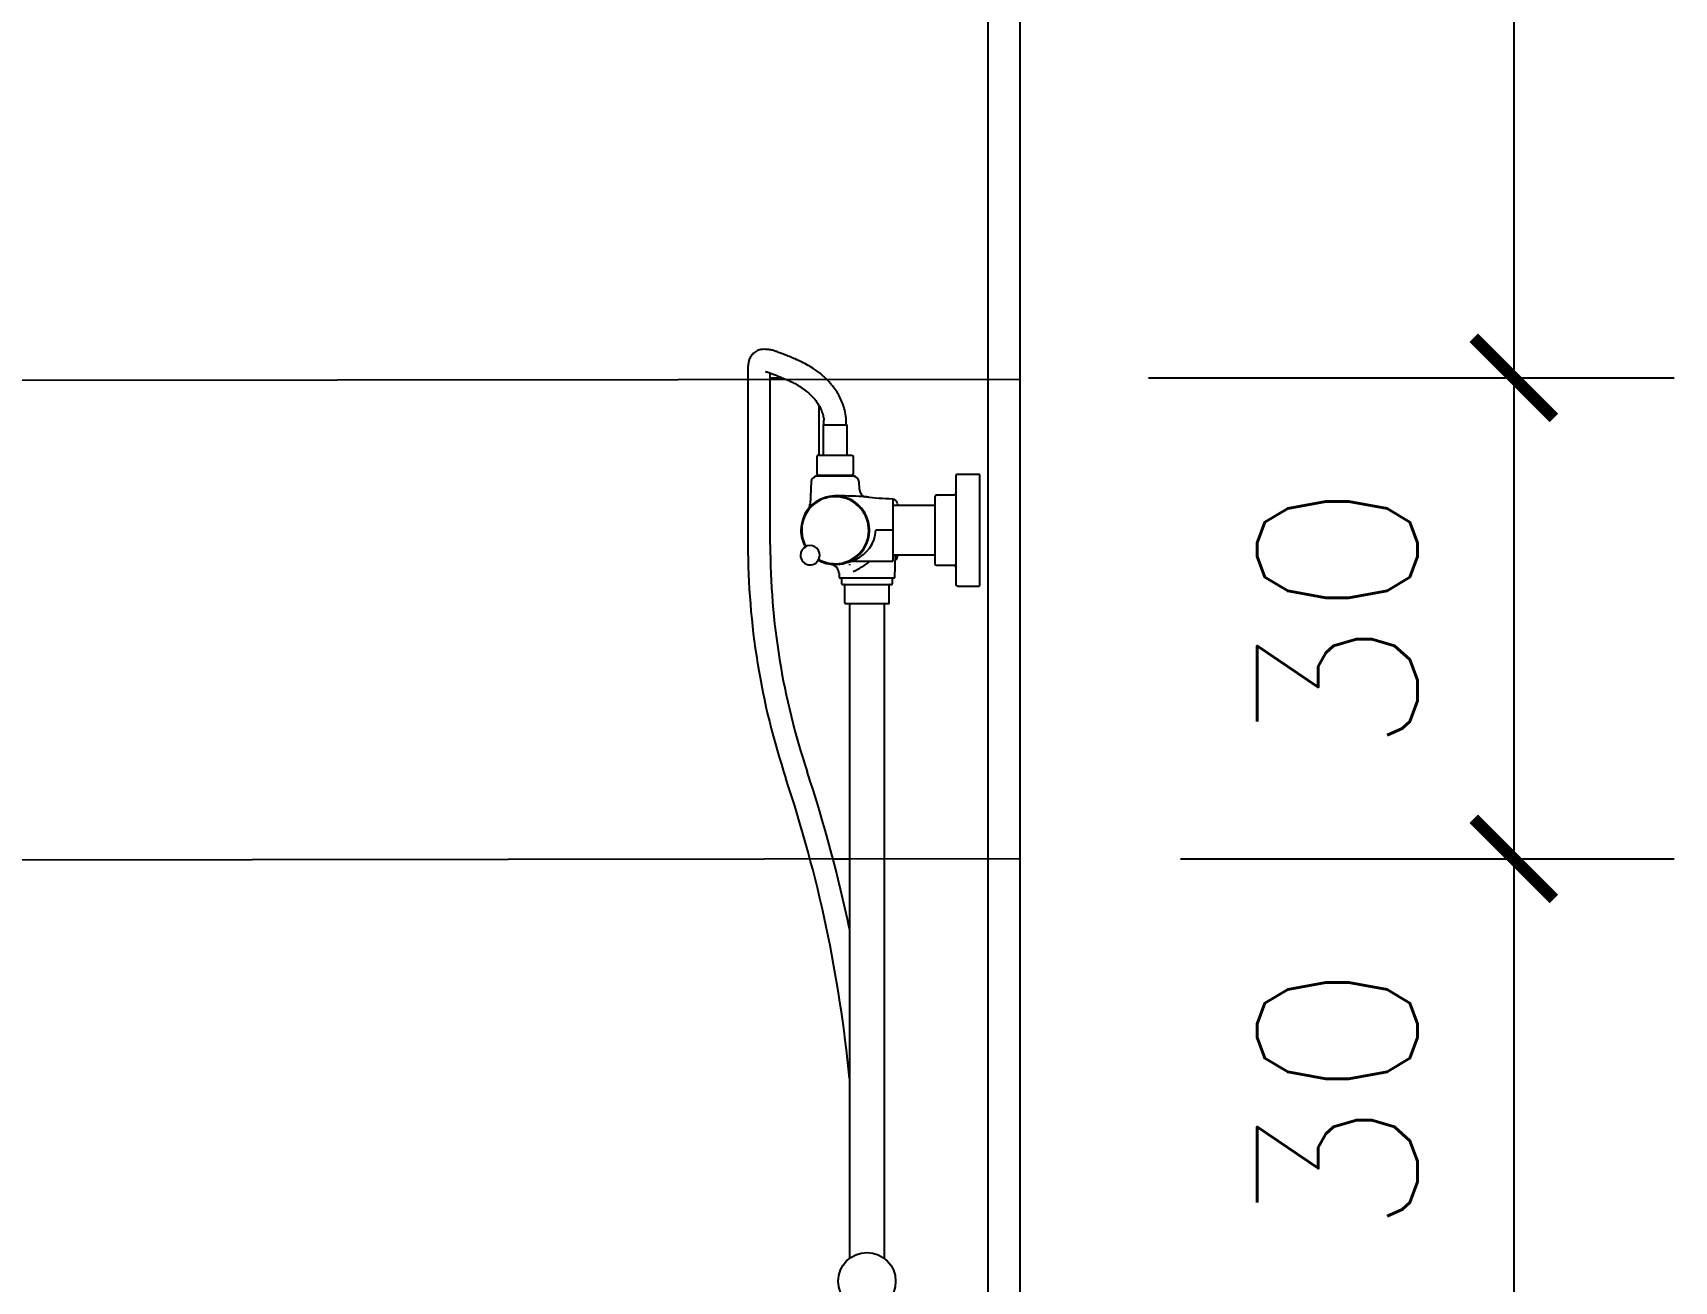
# Model space of a CAD drawing. Header units: centimetres. Extents: x -1797 to 2001, y -8788 to 1856.
# Drawn here: x -784.7 to -682.4, y 534.1 to 611.9 of the extents above; entities that cross this region are included whole.
import ezdxf

# ---------------------------------------------------------------- set-up
doc = ezdxf.new("R2010")
doc.units = ezdxf.units.CM
doc.header["$LTSCALE"] = 100
doc.header["$MEASUREMENT"] = 0
doc.header["$PDMODE"] = 35
for name, color, linetype in [('DIM', 1, 'Continuous'), ('ID_Flooring_02', 127, 'Continuous'), ('ID_Furniture-Fixed_02', 145, 'Continuous'), ('WALL-01', 7, 'Continuous'), ('WALL-04', 1, 'Continuous')]:
    doc.layers.add(name, color=color, linetype=linetype)
doc.styles.add('ROMANS', font='romans')
doc.dimstyles.new('AS-17-100', dxfattribs={"dimtxt": 10, "dimasz": 5, "dimexe": 10, "dimexo": 10, "dimgap": 6, "dimtad": 1, "dimtoh": 1, "dimdec": 0, "dimdsep": 46, "dimtxsty": 'ROMANS', "dimblk1": 'ARCHTICK', "dimblk2": 'ARCHTICK', "dimsah": 1, "dimcen": 25, "dimdle": 10, "dimclrd": 1, "dimclre": 1, "dimclrt": 2, "dimadec": 0, "dimazin": 0, "dimtfac": 1, "dimtdec": 0, "dimtofl": 0, "dimtmove": 2, "dimatfit": 3, "dimldrblk": 'ARCHTICK', "dimfxl": 1, "dimtolj": 1, "dimtzin": 0, "dimarcsym": 0})

# ---------------------------------------------------------------- blocks, each defined once
blk = doc.blocks.new('_ARCHTICK')
at = {"color": 0, "linetype": 'ByBlock', "const_width": 0.15}
blk.add_lwpolyline([(-0.5, -0.5), (0.5, 0.5)], dxfattribs=at)
blk = doc.blocks.new('*D496')
at = {"layer": 'Defpoints', "color": 0, "transparency": 16777216}
for p in [(-725.15, 680.43), (-725.15, 590.43), (-692.37, 590.43)]:
    blk.add_point(p, dxfattribs=at)
at = {"layer": 'DIM', "color": 1, "lineweight": -2, "transparency": 16777216}
for p, q in [((-692.37, 690.43), (-692.37, 580.43)), ((-715.15, 680.43), (-682.37, 680.43)), ((-715.15, 590.43), (-682.37, 590.43))]:
    blk.add_line(p, q, dxfattribs=at)
at = {"layer": 'DIM', "color": 1, "lineweight": -2, "transparency": 16777216, "xscale": 5, "yscale": 5, "zscale": 5}
for p, rotation in [((-692.37, 680.43), 90), ((-692.37, 590.43), 270)]:
    blk.add_blockref('_ARCHTICK', p, dxfattribs=dict(at, rotation=rotation))
at = {"layer": 'DIM', "color": 2, "transparency": 16777216, "insert": (-703.37, 635.43), "char_height": 10, "attachment_point": 5, "rotation": 90, "style": 'ROMANS'}
blk.add_mtext('\\A1;90', dxfattribs=at)
blk = doc.blocks.new('*D497')
at = {"layer": 'Defpoints', "color": 0, "transparency": 16777216}
for p in [(-725.15, 590.43), (-723.15, 560.43), (-692.37, 560.43)]:
    blk.add_point(p, dxfattribs=at)
at = {"layer": 'DIM', "color": 1, "lineweight": -2, "transparency": 16777216}
for p, q in [((-692.37, 600.43), (-692.37, 550.43)), ((-715.15, 590.43), (-682.37, 590.43)), ((-713.15, 560.43), (-682.37, 560.43))]:
    blk.add_line(p, q, dxfattribs=at)
at = {"layer": 'DIM', "color": 1, "lineweight": -2, "transparency": 16777216, "xscale": 5, "yscale": 5, "zscale": 5}
for p, rotation in [((-692.37, 590.43), 90), ((-692.37, 560.43), 270)]:
    blk.add_blockref('_ARCHTICK', p, dxfattribs=dict(at, rotation=rotation))
at = {"layer": 'DIM', "color": 2, "transparency": 16777216, "insert": (-703.37, 575.43), "char_height": 10, "attachment_point": 5, "rotation": 90, "style": 'ROMANS'}
blk.add_mtext('\\A1;30', dxfattribs=at)
blk = doc.blocks.new('*D498')
at = {"layer": 'Defpoints', "color": 0, "transparency": 16777216}
for p in [(-723.15, 560.43), (-725.15, 530.43), (-692.37, 530.43)]:
    blk.add_point(p, dxfattribs=at)
at = {"layer": 'DIM', "color": 1, "lineweight": -2, "transparency": 16777216}
for p, q in [((-692.37, 570.43), (-692.37, 520.43)), ((-713.15, 560.43), (-682.37, 560.43)), ((-715.15, 530.43), (-682.37, 530.43))]:
    blk.add_line(p, q, dxfattribs=at)
at = {"layer": 'DIM', "color": 1, "lineweight": -2, "transparency": 16777216, "xscale": 5, "yscale": 5, "zscale": 5}
for p, rotation in [((-692.37, 560.43), 90), ((-692.37, 530.43), 270)]:
    blk.add_blockref('_ARCHTICK', p, dxfattribs=dict(at, rotation=rotation))
at = {"layer": 'DIM', "color": 2, "transparency": 16777216, "insert": (-703.37, 545.43), "char_height": 10, "attachment_point": 5, "rotation": 90, "style": 'ROMANS'}
blk.add_mtext('\\A1;30', dxfattribs=at)
blk = doc.blocks.new('*D499')
at = {"layer": 'Defpoints', "color": 0, "transparency": 16777216}
for p in [(-725.15, 530.43), (-725.15, 500.43), (-692.37, 500.43)]:
    blk.add_point(p, dxfattribs=at)
at = {"layer": 'DIM', "color": 1, "lineweight": -2, "transparency": 16777216}
for p, q in [((-692.37, 540.43), (-692.37, 490.43)), ((-715.15, 530.43), (-682.37, 530.43)), ((-715.15, 500.43), (-682.37, 500.43))]:
    blk.add_line(p, q, dxfattribs=at)
at = {"layer": 'DIM', "color": 1, "lineweight": -2, "transparency": 16777216, "xscale": 5, "yscale": 5, "zscale": 5}
for p, rotation in [((-692.37, 530.43), 90), ((-692.37, 500.43), 270)]:
    blk.add_blockref('_ARCHTICK', p, dxfattribs=dict(at, rotation=rotation))
at = {"layer": 'DIM', "color": 2, "transparency": 16777216, "insert": (-703.37, 515.43), "char_height": 10, "attachment_point": 5, "rotation": 90, "style": 'ROMANS'}
blk.add_mtext('\\A1;30', dxfattribs=at)
blk = doc.blocks.new('SHOWE')
at = {"layer": 'ID_Furniture-Fixed_02'}
for p, q in [((3642.85, -5501.49), (3642.85, -5542.33)), ((3645.02, -5542.33), (3645.02, -5501.49)), ((3646.04, -5526.4), (3645.02, -5526.4)), ((3642.55, -5542.38), (3642.55, -5543.47)), ((3645.28, -5542.33), (3642.6, -5542.33)), ((3645.33, -5543.47), (3645.33, -5542.38)), ((3636.91, -5543.47), (3636.91, -5550.33)), ((3638.3, -5543.42), (3636.96, -5543.42)), ((3638.4, -5550.28), (3638.4, -5543.52)), ((3642.2, -5543.92), (3642.15, -5545.36)), ((3645.67, -5543.92), (3642.2, -5543.92)), ((3642.35, -5543.57), (3642.35, -5543.92)), ((3645.48, -5543.52), (3642.4, -5543.52)), ((3645.53, -5543.92), (3645.53, -5543.57)), ((3645.68, -5544.21), (3645.67, -5543.92)), ((3639.6, -5544.71), (3638.5, -5544.71)), ((3639.7, -5548.99), (3639.7, -5544.81)), ((3642.32, -5545.36), (3639.7, -5545.36)), ((3642.32, -5548.84), (3642.32, -5544.96)), ((3644.65, -5544.96), (3642.35, -5544.96)), ((3644.65, -5544.96), (3644.65, -5545.08)), ((3645.26, -5544.87), (3644.98, -5544.93)), ((3645.03, -5544.79), (3645.03, -5544.71)), ((3645.03, -5544.79), (3645.03, -5544.71)), ((3645.26, -5544.87), (3645.26, -5544.87)), ((3646.92, -5545.01), (3646.92, -5545.01)), ((3647.01, -5544.98), (3647.01, -5544.98)), ((3647.85, -5545.81), (3647.84, -5545.81)), ((3649.97, -5546.01), (3649.97, -5547.53)), ((3651.36, -5547.53), (3651.36, -5546.01)), ((3642.35, -5546.9), (3643.22, -5546.9)), ((3643.22, -5546.9), (3643.39, -5546.9)), ((3639.7, -5548.44), (3642.32, -5548.44)), ((3649.97, -5547.53), (3649.97, -5555.05)), ((3651.36, -5555.05), (3651.36, -5547.53)), ((3638.5, -5549.09), (3639.6, -5549.09)), ((3644.41, -5549.44), (3644.43, -5549.94)), ((3647.41, -5549.94), (3647.49, -5548.5)), ((3636.96, -5550.38), (3638.3, -5550.38)), ((3644.68, -5550.23), (3644.68, -5550.28)), ((3647.17, -5550.28), (3644.68, -5550.28)), ((3644.78, -5550.43), (3644.78, -5551.47)), ((3646.98, -5550.33), (3644.87, -5550.33)), ((3645, -5550.28), (3645, -5550.33)), ((3646.85, -5550.33), (3646.85, -5550.28)), ((3646.91, -5550.28), (3646.91, -5550.33)), ((3647.07, -5551.47), (3647.07, -5550.43)), ((3647.17, -5550.28), (3647.17, -5550.23)), ((3646.97, -5551.57), (3644.88, -5551.57)), ((3645.18, -5551.57), (3645.18, -5553.46)), ((3646.67, -5553.46), (3646.67, -5551.57)), ((3646.91, -5551.57), (3646.91, -5554.65)), ((3646.67, -5553.46), (3645.18, -5553.46)), ((3645.23, -5553.46), (3645.23, -5553.5)), ((3646.62, -5553.5), (3646.62, -5553.46)), ((3649.97, -5555.05), (3649.97, -5556.71)), ((3651.36, -5557.07), (3651.36, -5555.05)), ((3649.97, -5556.4), (3649.21, -5556.4))]:
    blk.add_line(p, q, dxfattribs=at)
blk.add_circle((3643.94, -5500.07), 1.79, dxfattribs=at)
for centre, radius, start, end in [((3729.28, -5504.62), 84.64, 185.4844, 198.4548), ((3729.28, -5504.62), 86.03, 191.67, 198.4548), ((3605.26, -5546.01), 44.71, 0, 18.4548), ((3605.26, -5546.01), 46.1, 0, 18.4548), ((3642.6, -5542.38), 0.0497, 90, 180), ((3645.28, -5542.38), 0.0497, 0, 90), ((3636.96, -5543.47), 0.0497, 90, 180), ((3638.3, -5543.52), 0.0994, 0, 90), ((3642.4, -5543.57), 0.0497, 90, 180), ((3642.5, -5543.47), 0.0497, 270, 0), ((3646.73, -5548.64), 4.73, 114.1903, 128.9994), ((3645.38, -5543.47), 0.0497, 180, 270), ((3645.48, -5543.57), 0.0497, 0, 90), ((3646.28, -5544.19), 0.596, 182, 262.5532), ((3638.5, -5544.62), 0.0994, 180, 270), ((3639.6, -5544.81), 0.0994, 0, 90), ((3641.75, -5545.18), 0.303, 323.5001, 351.8802), ((3642.35, -5545.27), 0.303, 127.2888, 171.8802), ((3642.35, -5545.27), 0.303, 90, 95.5177), ((3645.45, -5546.98), 2.06, 112.7941, 177.7779), ((3645.92, -5546.9), 2.14, 60.6885, 0), ((3645.92, -5546.9), 2.09, 60.7366, 29.2634), ((3644.65, -5543.37), 1.59, 270, 282.0783), ((3645.21, -5544.6), 0.271, 280.3052, 287.5501), ((3647.48, -5545.35), 0.596, 162.1923, 287.8077), ((3647.48, -5545.35), 0.596, 153.3317, 162.1923), ((3647.49, -5545.33), 0.596, 0, 156.1915), ((3647.49, -5545.33), 0.596, 134.7169, 143.1969), ((3647.49, -5545.33), 0.596, 294.8348, 0), ((3647.49, -5545.33), 0.596, 43.7976, 59.0042), ((3647.48, -5545.35), 0.596, 287.8077, 296.6683), ((3645.92, -5546.9), 2.14, 0, 29.9318), ((3647.49, -5545.33), 0.596, 306.8031, 315.3693), ((3641.75, -5548.62), 0.303, 8.1198, 36.4999), ((3647.99, -5548.54), 0.499, 141.5954, 176.9341), ((3638.5, -5549.19), 0.0994, 90, 180), ((3639.6, -5548.99), 0.0994, 270, 0), ((3642.35, -5548.54), 0.303, 188.1198, 264.4823), ((3642.35, -5548.54), 0.303, 264.4823, 270), ((3644.12, -5547.51), 1.47, 258.3399, 266.4041), ((3644.1, -5547.99), 0.994, 265.9665, 266.8165), ((3645.35, -5526.33), 22.69, 266.6552, 267.2047), ((3644.01, -5549.38), 0.397, 85.9665, 86.5638), ((3645.92, -5515.26), 33.78, 266.8165, 267.1536), ((3643.9, -5549.47), 0.511, 2.7622, 72.8381), ((3645.92, -5515.26), 33.78, 267.1536, 270), ((3636.96, -5550.33), 0.0497, 180, 270), ((3638.3, -5550.28), 0.0994, 270, 0), ((3644.74, -5549.93), 0.303, 183, 259.6704), ((3644.88, -5550.43), 0.0994, 95.7392, 180), ((3646.97, -5550.43), 0.0994, 0, 84.2608), ((3647.11, -5549.93), 0.303, 280.3296, 357), ((3644.88, -5551.47), 0.0994, 180, 270), ((3646.97, -5551.47), 0.0994, 270, 0), ((3649.75, -5553.5), 4.52, 180.0026, 184.7056), ((3649.75, -5553.5), 3.13, 180.003, 184.7067)]:
    blk.add_arc(centre, radius, start, end, dxfattribs=at)
blk.add_open_spline([(3642.35, -5548.84), (3642.94, -5548.86), (3643.49, -5548.9), (3643.98, -5548.97)], degree=3, dxfattribs=at)
for points, knots in [([(3645.24, -5553.87), (3645.27, -5554.06), (3645.31, -5554.36), (3645.45, -5554.81), (3645.61, -5555.18), (3645.81, -5555.53), (3646.02, -5555.83), (3646.24, -5556.09), (3646.42, -5556.28), (3646.57, -5556.43), (3646.69, -5556.53), (3646.82, -5556.64), (3647, -5556.78), (3647.26, -5556.97), (3647.61, -5557.19), (3648.02, -5557.4), (3648.27, -5557.51), (3648.42, -5557.58)], [0, 0, 0, 0, 0.093251, 0.177624, 0.253748, 0.32188, 0.400412, 0.465065, 0.520251, 0.556238, 0.587506, 0.615518, 0.656503, 0.723308, 0.812693, 0.910463, 1, 1, 1, 1]), ([(3648.95, -5556.29), (3648.85, -5556.25), (3648.71, -5556.19), (3648.46, -5556.06), (3648.24, -5555.94), (3648.03, -5555.8), (3647.85, -5555.68), (3647.71, -5555.57), (3647.58, -5555.46), (3647.44, -5555.33), (3647.24, -5555.13), (3646.99, -5554.81), (3646.79, -5554.44), (3646.67, -5554.06), (3646.64, -5553.87), (3646.63, -5553.76)], [0, 0, 0, 0, 0.086752, 0.148109, 0.243085, 0.31264, 0.368482, 0.42836, 0.466919, 0.512281, 0.596883, 0.704635, 0.841069, 0.927145, 1, 1, 1, 1]), ([(3650.27, -5556.79), (3650.27, -5556.79), (3650.25, -5556.79), (3650.17, -5556.77), (3650.06, -5556.73), (3649.89, -5556.68), (3649.66, -5556.59), (3649.34, -5556.45), (3649.1, -5556.35), (3648.95, -5556.29)], [0.4077726, 0.4077726, 0.4077726, 0.4077726, 0.4897716, 0.5402226, 0.6012882, 0.6762364, 0.7661133, 0.8726488, 1, 1, 1, 1]), ([(3648.42, -5557.58), (3648.55, -5557.63), (3648.76, -5557.72), (3649.06, -5557.84), (3649.33, -5557.95), (3649.56, -5558.03), (3649.79, -5558.11), (3650.01, -5558.16), (3650.23, -5558.18), (3650.45, -5558.18), (3650.68, -5558.14), (3650.91, -5558.03), (3651.09, -5557.86), (3651.21, -5557.71), (3651.3, -5557.51), (3651.34, -5557.31), (3651.35, -5557.17), (3651.36, -5557.11), (3651.36, -5557.07)], [0, 0, 0, 0, 0.086552, 0.163802, 0.232893, 0.304795, 0.3659, 0.439827, 0.504628, 0.563882, 0.641362, 0.713591, 0.749986, 0.806235, 0.890044, 0.948472, 0.976725, 1, 1, 1, 1])]:
    blk.add_open_spline(points, degree=3, knots=knots, dxfattribs=at)

msp = doc.modelspace()

# ---------------------------------------------------------------- linework, layer by layer
at = {"layer": 'ID_Flooring_02'}
for p, q in [((-723.21, 590.33), (-913.21, 590.13)), ((-723.15, 560.43), (-913.15, 560.23))]:
    msp.add_line(p, q, dxfattribs=at)
at = {"layer": 'WALL-01'}
msp.add_line((-723.15, 320.43), (-723.15, 680.43), dxfattribs=at)
at = {"layer": 'WALL-04'}
msp.add_line((-725.15, 370.43), (-725.15, 670.41), dxfattribs=at)

# ---------------------------------------------------------------- block references
at = {"layer": 'DIM', "rotation": 180}
msp.add_blockref('SHOWE', (2911.24, -4965.97), dxfattribs=at)

# ---------------------------------------------------------------- dimensions: what is measured, and where the dimension line sits
at = {"layer": 'DIM'}
for base, p1, p2, picture, middle in [((-692.37, 590.43), (-725.15, 680.43), (-725.15, 590.43), '*D496', (-703.37, 635.43)), ((-692.37, 560.43), (-725.15, 590.43), (-723.15, 560.43), '*D497', (-703.37, 575.43)), ((-692.37, 530.43), (-723.15, 560.43), (-725.15, 530.43), '*D498', (-703.37, 545.43)), ((-692.37, 500.43), (-725.15, 530.43), (-725.15, 500.43), '*D499', (-703.37, 515.43))]:
    dim = msp.add_linear_dim(base=base, p1=p1, p2=p2, angle=270, dimstyle='AS-17-100', dxfattribs=at)
    dim.commit()
    dim.dimension.update_dxf_attribs({"geometry": picture, "text_midpoint": middle})

doc.saveas('drawing.dxf')
